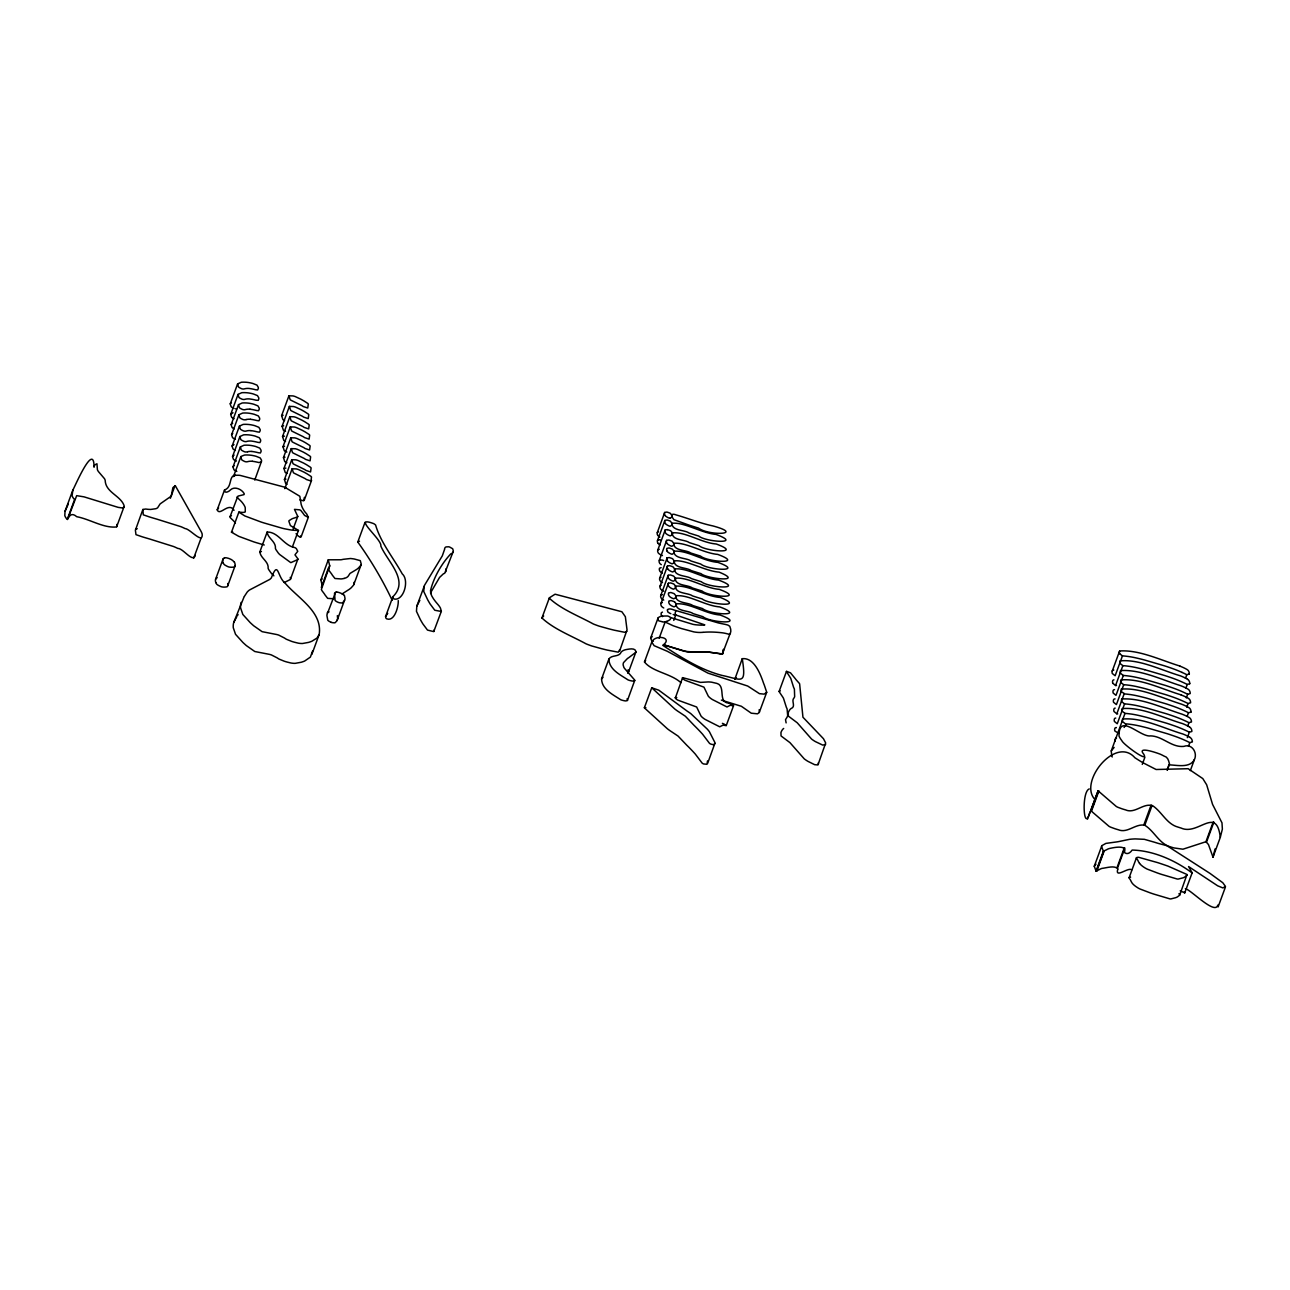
<?xml version="1.0" encoding="UTF-8"?>
<svg xmlns="http://www.w3.org/2000/svg" width="1290" height="1290" viewBox="0 0 1290 1290"><rect width="100%" height="100%" fill="white"/><g stroke="black" fill="none" stroke-linecap="round" stroke-linejoin="round"><path stroke-width="1.5" d="M682.458 677.734L682.62 678.234A7.482 2.773 20.2 0 0 683.313 679.04L684.281 679.798A3.112 1.145 20.2 0 0 685.248 680.33L703.953 687.151L708.274 696.116A13.626 5.047 20.2 0 0 710.177 697.971L710.709 698.39A15.19 5.612 20.2 0 0 712.386 699.535L727.012 706.968L730.188 705.324L733.559 705.694L731.285 704.179A9.788 3.612 20.2 0 0 728.576 703.115C718.466 702.163 724.851 688.86 718.885 684.345A6.273 2.322 20.2 0 0 716.74 683.378L711.629 682.184A19.302 7.127 20.2 0 0 709.339 681.975L708.662 681.942A11.271 4.16 20.2 0 0 707.097 682.007L700.486 682.394L682.604 677.637L675.315 698.084A7.482 2.773 20.2 0 0 676.008 698.874L676.976 699.631A3.112 1.145 20.2 0 0 677.943 700.18L696.648 707.001L700.97 715.95A13.626 5.047 20.2 0 0 702.873 717.821L703.421 718.24A15.19 5.612 20.2 0 0 705.082 719.385L719.723 726.802L723.045 725.141L726.189 725.593L723.98 724.013A9.788 3.612 20.2 0 0 722.384 723.351M292.475 546.766L298.458 530.4L290.395 525.562L288.863 521.273A36.249 13.4 20.2 0 1 289.057 520.628L292.282 518.677A110.263 40.764 20.2 0 1 295.039 517.806L297.281 516.984A7.385 2.725 20.2 0 0 297.764 516.403L294.475 509.373L299.683 509.84A3.015 1.113 20.2 0 1 300.812 510.453L303.166 513.42A31.25 11.562 20.2 0 0 304.65 515.452L308.229 517.322L306.891 514.259A53.551 19.802 20.2 0 0 305.875 513.001L305.004 511.985A25.994 9.611 20.2 0 1 304.198 510.904L303.005 508.889A86.478 31.976 20.2 0 1 301.876 506.454L301.457 505.293A54.744 20.237 20.2 0 1 300.909 502.665L299.828 496.279L284.703 487.185L240.392 475.462A7.934 2.935 20.2 0 0 238.569 475.268L236.957 475.252A69.305 25.623 20.2 0 0 234.038 475.381C228.814 477.51 232.039 487.459 224.525 489.974L217.22 509.808C219.735 516.645 228.717 501.504 234.038 510.308M1180.221 890.842L1184.736 892.874L1192.154 872.798L1188.574 866.558L1217.696 885.827L1222.904 887.939L1225.5 886.44L1222.791 882.731L1209.956 873.378L1167.514 846.079A6.789 2.516 20.2 0 0 1164.08 844.918L1158.517 843.467A47.117 17.415 20.2 0 1 1154.711 842.289L1144.391 839.322L1135.297 838.903A74.594 27.574 20.2 0 0 1129.653 839.306L1119.801 841.354A68.822 25.445 20.2 0 1 1115.044 842.144L1105.885 843.402L1101.854 845.66L1094.259 866.283L1096.065 871.056L1099.354 869.573A31.347 11.594 20.2 0 1 1101.902 868.412C1106.61 867.896 1114.737 865.058 1117.93 868.928M619.732 649.725L618.249 652.176L607.139 650.063A201.498 74.498 20.2 0 1 601.511 648.66L591.981 646.032A19.382 7.16 20.2 0 1 590.159 645.403L587.74 644.5A19.463 7.192 20.2 0 1 586.015 643.807C571.341 635.793 553.845 629.149 541.929 617.991L549.395 597.802L555.071 594.206L621.877 611.75L625.36 616.717L627.037 629.891L619.555 651.224M671.961 523.305L670.397 521.16A15.093 5.579 20.2 0 0 667.091 519.999L664.898 520.402L657.545 540.365M672.219 532.915C685.054 531.319 701.631 542.929 716.256 544.009C743.846 554.136 705.872 551.652 699.051 545.686A270.255 99.927 20.2 0 1 689.376 542.639C684.845 539.284 672.654 540.703 672.187 533.318M673.686 543.316L672.138 541.171A15.093 5.579 20.2 0 0 668.817 540.01L666.688 540.284L659.287 560.376A23.365 8.643 20.2 0 0 659.158 562.021L659.69 563.311A5.692 2.096 20.2 0 0 661.318 564.665M673.896 551.282C686.731 549.669 703.308 561.279 717.933 562.375C745.523 572.502 707.565 570.019 700.744 564.036A270.255 99.927 20.2 0 1 691.053 560.989C686.538 557.635 674.347 559.054 673.864 551.685M674.154 560.876L672.606 558.731A15.093 5.579 20.2 0 0 669.284 557.57L667.156 557.844L659.754 577.936A23.365 8.643 20.2 0 0 659.625 579.581L660.158 580.871A5.692 2.096 20.2 0 0 662.48 582.645M674.509 568.971C687.344 567.374 703.921 578.984 718.562 580.081C746.136 590.207 708.178 587.724 701.357 581.742A270.255 99.927 20.2 0 1 691.666 578.694C687.151 575.34 674.96 576.759 674.476 569.39M675.234 578.259C688.054 576.662 704.63 588.272 719.272 589.353C746.862 599.479 708.887 596.996 702.066 591.014A270.255 99.927 20.2 0 1 692.391 587.982C687.86 584.612 675.67 586.031 675.202 578.662M675.428 586.208C688.586 584.709 705.42 596.464 720.417 597.48C746.539 608.106 708.081 604.204 702.276 598.979A270.255 99.927 20.2 0 1 692.585 595.932C688.07 592.578 675.879 593.997 675.396 586.611M675.702 595.819C688.521 594.206 705.098 605.832 719.739 606.913C747.313 617.039 709.355 614.556 702.534 608.574A270.255 99.927 20.2 0 1 692.843 605.542C688.328 602.172 676.137 603.591 675.67 596.222M676.057 603.913C688.892 602.317 705.453 613.911 720.094 615.007C747.684 625.134 709.71 622.651 702.889 616.668A270.255 99.927 20.2 0 1 693.198 613.637C688.683 610.267 676.492 611.702 676.024 604.317M671.929 523.724C672.396 531.093 684.587 529.674 689.118 533.028A270.255 99.927 20.2 0 0 698.793 536.076C705.614 542.058 743.588 544.541 715.998 534.415C701.76 533.189 683.894 521.886 672.203 523.288A43.344 16.028 20.2 0 1 671.977 525.191L669.978 526.288A5.595 2.064 20.2 0 1 665.35 523.482M673.654 543.735C674.138 551.104 686.328 549.685 690.843 553.039A270.255 99.927 20.2 0 0 700.534 556.087C707.355 562.069 745.314 564.552 717.74 554.41C703.437 553.184 685.828 541.961 673.944 543.3A43.344 16.028 20.2 0 1 673.702 545.202L671.719 546.299A5.595 2.064 20.2 0 1 667.075 543.493M674.122 561.279C674.606 568.664 686.796 567.245 691.311 570.599A270.255 99.927 20.2 0 0 701.002 573.647C706.791 578.888 745.249 582.79 719.143 572.147C704.453 570.97 686.683 559.634 674.396 560.86A43.344 16.028 20.2 0 1 674.17 562.763L672.171 563.859A5.595 2.064 20.2 0 1 667.543 561.053M289.379 406.398L290.637 410.301A3.386 1.258 20.2 0 0 291.572 410.93L302.473 416.283A42.731 15.803 20.2 0 1 303.666 417.122L308.229 418.605L308.762 414.671A5.466 2.016 20.2 0 0 308.229 414.009L304.101 411.349A44.021 16.27 20.2 0 1 301.425 409.849L295.587 407.124A15.528 5.74 20.2 0 0 293.523 406.527L289.379 406.398L282.091 426.248L283.349 430.151A3.386 1.258 20.2 0 0 284.284 430.779L285.509 431.36M289.831 416.686L291.089 420.588A3.386 1.258 20.2 0 0 292.024 421.201L302.94 426.555A42.731 15.803 20.2 0 1 304.118 427.409L308.681 428.877L309.213 424.942A5.466 2.016 20.2 0 0 308.681 424.281L304.553 421.62A44.021 16.27 20.2 0 1 301.876 420.121L296.039 417.396A15.528 5.74 20.2 0 0 293.975 416.799L289.831 416.686L282.542 436.52L283.8 440.422A3.386 1.258 20.2 0 0 284.735 441.051L285.525 441.438M288.912 395.804L290.169 399.707A3.386 1.258 20.2 0 0 291.121 400.319L302.021 405.673A42.731 15.803 20.2 0 1 303.198 406.527L307.762 408.011L308.294 404.06A5.466 2.016 20.2 0 0 307.762 403.399L303.634 400.739A44.021 16.27 20.2 0 1 300.957 399.239L295.12 396.514A15.528 5.74 20.2 0 0 293.056 395.917L288.912 395.804L281.623 415.638L282.881 419.54A3.386 1.258 20.2 0 0 283.816 420.169L284.606 420.556M292.12 468.786L293.394 472.688A3.386 1.258 20.2 0 0 294.33 473.301L305.23 478.654A42.731 15.803 20.2 0 1 306.407 479.509L310.971 480.993L311.503 477.042A5.466 2.016 20.2 0 0 310.987 476.381L306.843 473.72A44.021 16.27 20.2 0 1 304.166 472.221L298.329 469.496A15.528 5.74 20.2 0 0 296.281 468.899L292.12 468.786L284.832 488.636M235.167 565.536L227.492 586.45A5.692 2.112 20.2 0 1 226.524 586.902L225.831 586.998A17.302 6.402 20.2 0 1 223.444 587.095L222.09 586.934A2.886 1.064 20.2 0 1 220.719 586.515L219.09 585.741A21.124 7.804 20.2 0 1 218.542 585.45L218.365 585.354A4.902 1.822 20.2 0 1 216.656 584.128L215.688 582.5M787.642 715.224L787.094 708.968A31.057 11.481 20.2 0 0 786.384 707.388L783.53 698.438A23.913 8.837 20.2 0 0 782.788 697.132L779.079 691.569L786.513 671.284L790.528 672.864L795.221 678.572A41.07 15.19 20.2 0 0 796.575 680.282L799.349 683.394A6.24 2.306 20.2 0 1 799.639 683.958L802.944 717.224L823.488 738.735L825.681 742.976L817.941 764.954L814.667 764.68L808.008 761.39A23.478 8.675 20.2 0 1 804.283 758.891L789.932 742.621L781.047 735.945L780.95 732.575A88.623 32.766 20.2 0 1 781.643 730.962L782.272 729.93A43.683 16.157 20.2 0 1 783.675 728.447M1101.547 846.433L1103.369 851.207L1106.659 849.723A31.347 11.594 20.2 0 1 1109.207 848.562C1114.931 847.24 1127.46 844.853 1124.332 852.464C1127.412 855.012 1130.282 852.771 1132.152 850.062C1153.744 850.562 1175.561 860.624 1192.137 872.943M1189.332 673.993L1186.8 674.702A30.573 11.304 20.2 0 0 1182.059 672.429M1189.767 683.748L1187.235 684.458A30.573 11.304 20.2 0 0 1182.495 682.184L1180.834 681.426A47.585 17.592 20.2 0 0 1171.643 677.847L1170.788 677.556A128.032 47.343 20.2 0 0 1164.822 675.557L1144.73 669.687M1190.993 712.193L1188.477 712.741A30.573 11.304 20.2 0 0 1183.736 710.468L1182.075 709.71A47.585 17.592 20.2 0 0 1172.884 706.13L1172.03 705.84A128.032 47.343 20.2 0 0 1166.079 703.84L1145.971 697.971A134.515 49.746 20.2 0 0 1140.957 696.713L1138.441 696.116A46.069 17.028 20.2 0 0 1130.234 694.552L1128.637 694.359A35.394 13.077 20.2 0 0 1125.009 693.972L1121.252 691.65M312.583 650.999L310.39 657.094L304.65 661.044A82.173 30.38 20.2 0 1 301.215 662.254L295.297 663.334A15.448 5.708 20.2 0 1 293.378 663.302L292.749 663.237A11.965 4.418 20.2 0 1 290.782 662.963L286.864 661.996A31.395 11.61 20.2 0 1 284.252 661.206L279.043 659.077A12.465 4.612 20.2 0 1 277.221 657.9L271.368 654.917A26.026 9.627 20.2 0 0 269.465 654.369L254.791 651.514L246.374 645.613A151.865 56.147 20.2 0 1 242.859 642.42L235.538 634.309L233.297 627.795A94.122 34.798 20.2 0 1 233.264 625.134L233.345 624.328A78.126 28.88 20.2 0 1 233.829 622.248L244.02 596.996M734.752 679.427L742.266 658.674C754.037 657.416 760.245 673.574 763.535 683.136A75.949 28.09 20.2 0 0 764.26 684.942L766.712 692.295L759.213 712.612L757.472 713.822L751.264 713.193L741.363 706.275L721.368 700.131M267.159 532.044C267.804 538.462 276.125 541.51 275.431 548.476A20.592 7.611 20.2 0 0 275.979 549.685L278.043 552.684A32.863 12.142 20.2 0 0 279.624 554.474L290.798 562.65L297.538 559.699A10.965 4.047 20.2 0 0 297.909 558.86L295.62 555.716A5.031 1.854 20.2 0 1 294.991 554.764L297.748 551.33L296.361 548.621A5.821 2.145 20.2 0 0 295.007 547.637C283.623 545.735 278.608 531.851 267.159 532.044L259.854 551.878C260.516 558.296 268.82 561.344 268.143 568.326A20.592 7.611 20.2 0 0 268.675 569.535L270.739 572.534A32.863 12.142 20.2 0 0 272.319 574.324L273.883 575.84M759.407 712.144L759.165 709.726M333.755 598.786L327.66 598.35L324.967 594.867A20.576 7.611 20.2 0 0 324.145 593.577L322 590.723A23.026 8.514 20.2 0 1 321.387 589.401L329.708 565.746L328.273 559.796L340.85 559.779A27.316 10.094 20.2 0 0 343.14 559.328L350.525 558.505A44.956 16.625 20.2 0 1 354.218 558.989L360.297 560.634L361.264 564.262A31.879 11.787 20.2 0 1 360.829 565.31L358.523 567.923A147.592 54.567 20.2 0 1 356.588 569.471L349.993 573.437L348.316 576.033A26.042 9.627 20.2 0 1 344.172 578.42M1215.067 848.933L1213.003 857.189L1208.456 844.531L1205.94 841.725L1182.93 849.207L1173.9 847.917A61.146 22.607 20.2 0 1 1170.562 846.901C1159.21 843.854 1154.373 831.131 1144.778 825.261C1135.619 823.246 1127.492 833.743 1118.204 829.712A34.653 12.819 20.2 0 1 1114.995 828.744L1110.658 827.164A6.353 2.354 20.2 0 1 1108.948 826.277L1090.808 810.668L1098.112 790.818L1116.237 806.427A6.353 2.354 20.2 0 0 1117.962 807.33L1122.3 808.911A34.653 12.819 20.2 0 0 1125.493 809.862C1135.071 814.248 1143.762 802.154 1153.034 805.96C1161.951 812.12 1166.902 824.1 1177.867 827.051A61.146 22.607 20.2 0 0 1181.188 828.083C1198.2 835.839 1216.389 805.379 1220.308 837.339L1213.003 857.189M786.416 671.477L790.093 677.282A23.913 8.837 20.2 0 1 790.835 678.588L793.673 687.538A31.057 11.481 20.2 0 1 794.398 689.134L794.656 696.665A35.991 13.303 20.2 0 1 793.995 697.971C790.818 700.97 796.398 706.581 790.98 708.597A43.683 16.157 20.2 0 0 789.577 710.081L788.948 711.129A88.623 32.766 20.2 0 0 788.255 712.725L788.351 716.095L797.22 722.771L811.571 739.057A23.478 8.675 20.2 0 0 815.296 741.557L822.746 745.104L825.632 744.475M1130.62 877.184A7.934 2.935 20.2 0 0 1130.024 877.232L1129.379 877.426A2.757 1.016 20.2 0 0 1129.137 878.006L1129.75 878.942A20.317 7.514 20.2 0 1 1130.556 880.167L1131.007 881.151A52.326 19.35 20.2 0 0 1131.346 881.812L1132.249 883.263A17.334 6.402 20.2 0 0 1137.651 887.697L1137.974 887.923A10.852 4.015 20.2 0 0 1140.021 889.004L1150.438 892.954A175.811 65 20.2 0 0 1154.066 894.163L1169.804 898.84A4.773 1.774 20.2 0 0 1170.885 898.92L1175.642 897.695A75.239 27.816 20.2 0 0 1177.302 896.985L1179.673 895.195L1179.012 893.583M1179.753 894.986L1186.994 874.491L1167.982 866.122A227.943 84.285 20.2 0 0 1157.711 862.639L1138.764 857.334A5.563 2.048 20.2 0 0 1137.925 857.334A7.934 2.935 20.2 0 0 1137.329 857.399L1136.683 857.576A2.757 1.016 20.2 0 0 1136.442 858.173L1137.054 859.092A20.317 7.514 20.2 0 1 1137.861 860.333L1138.312 861.317A52.326 19.35 20.2 0 0 1138.635 861.978L1139.554 863.413M601.575 678.927C601.801 689.408 612.96 694.584 620.587 699.664A5.547 2.048 20.2 0 0 622.151 700.244L624.021 700.696A8.691 3.209 20.2 0 0 625.924 700.938L627.456 700.454L634.809 680.185L624.65 668.526A15.803 5.853 20.2 0 1 623.844 667.317L623.151 664.995A31.879 11.787 20.2 0 1 623.586 662.56L627.472 658.481A44.731 16.544 20.2 0 1 628.553 657.819L635.744 652.353A16.044 5.934 20.2 0 0 635.97 651.773C635.389 647.322 628.52 649.193 625.505 649.709A31.105 11.497 20.2 0 0 621.232 652.031C619.168 657.432 611.508 654.546 608.88 659.093L601.575 678.927L603.043 677.234M608.88 659.093C609.106 669.575 620.264 674.751 627.891 679.814A5.547 2.048 20.2 0 0 629.439 680.394L631.326 680.862A8.691 3.209 20.2 0 0 633.229 681.088L634.761 680.604M549.234 598.141C561.15 609.299 578.63 615.943 593.319 623.973A19.463 7.192 20.2 0 0 595.029 624.65L597.463 625.553A19.382 7.16 20.2 0 0 599.286 626.182L608.816 628.827A201.498 74.498 20.2 0 0 614.443 630.23L624.747 632.31L626.859 631.39M742.266 658.674C746.539 686.103 741.669 679.427 722.013 675.412C700.47 669.816 681.088 657.416 662.721 645.306C673.864 637.453 655.159 633.954 651.773 642.114L644.468 661.963C652.401 671.961 670.865 673.412 680.959 682.716M651.773 642.114L654.127 645.677L667.301 651.289L708 673.154L747.7 686.038L759.423 693.649L764.148 694.133L766.712 692.295M818.328 764.325L818.376 762.825M290.282 426.893L291.54 430.796A3.386 1.258 20.2 0 0 292.475 431.424L303.376 436.762A42.731 15.803 20.2 0 1 304.569 437.616L309.132 439.1L309.664 435.149A5.466 2.016 20.2 0 0 309.132 434.488L305.004 431.828A44.021 16.27 20.2 0 1 302.311 430.328L296.49 427.619A15.528 5.74 20.2 0 0 294.426 427.006L290.282 426.893L282.978 446.743L284.252 450.629A3.386 1.258 20.2 0 0 285.187 451.258L286.864 452.032M290.766 437.778L292.024 441.664A3.386 1.258 20.2 0 0 292.959 442.293L303.86 447.646A42.731 15.803 20.2 0 1 305.037 448.501L309.6 449.968L310.148 446.034A5.466 2.016 20.2 0 0 309.616 445.373L305.472 442.712A44.021 16.27 20.2 0 1 302.795 441.212L296.958 438.487A15.528 5.74 20.2 0 0 294.91 437.891L290.766 437.778L283.461 457.611L284.719 461.514A3.386 1.258 20.2 0 0 285.654 462.143L286.88 462.723M291.25 448.646L292.507 452.548A3.386 1.258 20.2 0 0 293.443 453.177L304.343 458.514A42.731 15.803 20.2 0 1 305.52 459.369L310.084 460.853L310.616 456.902A5.466 2.016 20.2 0 0 310.1 456.241L305.956 453.58A44.021 16.27 20.2 0 1 303.279 452.081L297.442 449.355A15.528 5.74 20.2 0 0 295.394 448.759L291.25 448.646L283.945 468.496L285.203 472.382A3.386 1.258 20.2 0 0 286.138 473.011L286.928 473.398M291.733 459.724L292.991 463.626A3.386 1.258 20.2 0 0 293.927 464.239L304.827 469.592A42.731 15.803 20.2 0 1 306.004 470.447L310.567 471.93L311.116 467.98A5.466 2.016 20.2 0 0 310.584 467.319L306.44 464.658A44.021 16.27 20.2 0 1 303.763 463.158L297.925 460.433A15.528 5.74 20.2 0 0 295.878 459.837L291.733 459.724L284.429 479.558L285.687 483.46A3.386 1.258 20.2 0 0 286.622 484.089L287.009 484.282M1089.857 812.184C1083.664 834.63 1081.165 791.576 1089.276 788.932M627.456 700.454L627.101 698.761M707.646 763.357L715.063 742.846L709.403 731.72A71.724 26.526 20.2 0 0 707.355 729.189L690.843 713.66A41.844 15.48 20.2 0 0 687.28 711.209L658.803 690.198L651.74 687.78L644.339 707.823L667.414 728.785A34.33 12.69 20.2 0 0 669.107 730.059A40.925 15.125 20.2 0 0 670.091 730.753A34.862 12.884 20.2 0 0 672.058 732.059L678.056 736.074L686.764 745.201A197.951 73.191 20.2 0 1 689.312 747.716A241.424 89.268 20.2 0 1 695.294 754.069L702.212 763.196A4.322 1.596 20.2 0 0 703.598 763.954L707.001 764.293L707.5 760.923M392.87 596.738L393.257 598.334A3.435 1.274 20.2 0 0 394.079 599.012C403.738 601.188 409.623 580.226 402.27 573.905C393.289 557.683 380.566 542.3 375.6 525.014A10.868 4.015 20.2 0 0 373.761 523.659C350.977 515.097 382.437 539.526 380.824 546.041C387.564 561.795 409.607 580.468 392.87 596.738L385.565 616.588L385.952 618.168A3.435 1.274 20.2 0 0 386.774 618.861C394.643 621.828 398.658 606.284 398.255 600.559M224.525 489.974C224.089 494.07 229.104 491.635 230.491 489.861C234.635 485.895 241.939 489.362 244.181 493.651A12.271 4.547 20.2 0 1 244.052 494.618L239.44 495.747A9.062 3.354 20.2 0 0 237.779 496.328L230.039 516.79A5.112 1.887 20.2 0 0 230.297 517.677L232.103 519.467A32.637 12.062 20.2 0 1 235.441 523.014M254.775 480.057L261.531 461.24A29.444 10.884 20.2 0 0 261.451 460.062L260.209 457.95L256.178 456.338A13.384 4.95 20.2 0 0 254.291 455.838L252.308 455.435A19.205 7.095 20.2 0 0 249.035 455.048L247.212 454.967A27.364 10.11 20.2 0 0 244.455 455.064L240.891 456.515L233.49 476.574L235.328 475.188M328.273 559.796L320.855 580.049L322.307 585.854M365.07 522.224L357.781 542.058C370.52 559.683 382.598 580 392.176 600.269M787.529 715.918L787.351 716.498A35.991 13.303 20.2 0 1 786.69 717.804L785.513 719.643L786.126 722.9M1185.349 888.697C1190.638 889.487 1215.164 915.432 1217.808 905.096M329.708 565.746L328.692 569.551A23.026 8.514 20.2 0 0 329.305 570.889L331.433 573.728A20.576 7.611 20.2 0 1 332.256 575.034L334.965 578.5L341.044 578.936A33.669 12.448 20.2 0 0 343.43 578.597L344.172 578.42M67.532 519.515L76.674 495.65L84.06 496.86L118.132 507.357L122.615 507.986L123.888 507.115A25.413 9.401 20.2 0 0 124.195 505.97C121.018 495.699 105.538 492.522 105.183 480.38A23.72 8.772 20.2 0 0 104.474 478.671L98.604 471.785A19.044 7.047 20.2 0 1 97.395 469.705L96.96 463.755L94.847 464.868A47.472 17.544 20.2 0 0 94.364 465.867L94.251 466.206A44.505 16.447 20.2 0 0 94.041 467.174C94.089 441.503 75.207 485.878 72.82 490.152L65.016 511.356L64.806 515.597A33.621 12.432 20.2 0 0 65.79 517.645C68.66 522.514 68.709 509.776 76.755 516.71C89.881 519.128 103.7 528.384 116.584 526.949A25.413 9.401 20.2 0 0 116.89 525.82L116.761 524.433M299.893 499.923L303.666 500.826L304.408 497.343M237.344 496.956L237.392 496.795A5.112 1.887 20.2 0 0 237.602 497.827L239.408 499.617A32.637 12.062 20.2 0 1 242.746 503.181L243.068 503.632A46.359 17.141 20.2 0 1 244.245 505.422L244.842 506.583A24.413 9.03 20.2 0 1 245.245 507.841L245.277 511.759A4.515 1.677 20.2 0 1 244.842 512.13L243.584 512.388A8.853 3.273 20.2 0 1 241.649 512.356L238.876 512.114L231.49 532.222L238.698 536.317L253.614 541.816A48.633 17.979 20.2 0 0 256.549 542.735L264.24 544.993M445.792 571.744L445.872 571.502A34.459 12.739 20.2 0 0 446.018 570.712L445.727 569.067M311.89 654.32L319.178 634.487C322.774 611.654 297.651 598.109 284.864 582.838C277.237 576.759 278.398 559.586 271.351 577.888A62.63 23.155 20.2 0 1 269.642 579.468L249.454 590.014A77.593 28.686 20.2 0 0 247.196 592.078L244.342 596.448M1189.445 726.947L1189.606 727.06A4.725 1.742 20.2 0 1 1190.831 728.14L1191.186 728.657A23.365 8.643 20.2 0 1 1191.815 731.495L1189.332 732.22A30.573 11.304 20.2 0 0 1184.591 729.947L1182.93 729.189A47.585 17.592 20.2 0 0 1173.739 725.609L1172.884 725.319A128.032 47.343 20.2 0 0 1166.934 723.319L1146.826 717.45A134.515 49.746 20.2 0 0 1141.811 716.192L1139.296 715.595A46.069 17.028 20.2 0 0 1131.088 714.031L1129.492 713.838A35.394 13.077 20.2 0 0 1125.864 713.451L1124.977 713.418L1111.254 750.941L1111.738 755.94A50.649 18.721 20.2 0 0 1112.238 756.988M142.884 509.469L143.287 514.823L149.672 517.016A210.528 77.852 20.2 0 0 156.816 519.128L180.987 526.707A24.381 9.014 20.2 0 1 185.083 528.577C189.936 528.674 203.207 545.073 202.175 533.996A155.348 57.437 20.2 0 0 201.353 531.915L175.343 485.75L172.908 487.62L171.215 496.15L160.605 503.568A12.916 4.773 20.2 0 0 159.815 504.374L157.622 507.809A25.945 9.594 20.2 0 1 155.816 508.712L150.753 509.437A22.768 8.417 20.2 0 1 148.044 509.308A19.753 7.305 20.2 0 1 145.738 509.018L142.884 509.469L135.386 530.255L135.982 534.657L142.368 536.85A210.528 77.852 20.2 0 0 149.511 538.962L173.682 546.557A24.381 9.014 20.2 0 1 177.778 548.411C183.261 548.25 192.855 563.279 195.306 555.393M237.586 383.936L238.473 386.919A6.402 2.37 20.2 0 0 239.553 387.709L241.343 388.613A2.548 0.935 20.2 0 0 242.633 388.967L242.778 388.983A3.66 1.355 20.2 0 0 243.858 388.983L244.842 388.758A14.126 5.225 20.2 0 1 249.083 388.451L250.357 388.645A18.979 7.014 20.2 0 1 252.614 389.048A25.429 9.401 20.2 0 1 255.614 389.741L257.613 389.983L258.339 388.435A29.444 10.884 20.2 0 0 258.242 387.258L257 385.13L252.969 383.517A13.384 4.95 20.2 0 0 251.082 383.033L249.099 382.63A19.205 7.095 20.2 0 0 245.842 382.227L244.004 382.163A27.364 10.11 20.2 0 0 241.262 382.259L237.586 383.936L230.217 403.996L231.168 406.769A6.402 2.37 20.2 0 0 232.248 407.559L234.038 408.462M238.053 394.401L238.924 397.385A6.402 2.37 20.2 0 0 240.021 398.191L241.811 399.094A2.548 0.935 20.2 0 0 243.1 399.432L243.246 399.449A3.66 1.355 20.2 0 0 244.31 399.465L245.31 399.223A14.126 5.225 20.2 0 1 249.534 398.916L250.824 399.126A18.979 7.014 20.2 0 1 253.082 399.513A25.429 9.401 20.2 0 1 256.081 400.222L258.226 400.351L258.79 398.916A29.444 10.884 20.2 0 0 258.709 397.723L257.468 395.611L253.437 393.998A13.384 4.95 20.2 0 0 251.534 393.498L249.567 393.111A19.205 7.095 20.2 0 0 246.293 392.708L244.471 392.628A27.364 10.11 20.2 0 0 241.714 392.724L238.053 394.401L230.668 414.477L231.619 417.234A6.402 2.37 20.2 0 0 232.716 418.025L234.038 418.75M250.034 409.236L251.276 409.398A18.979 7.014 20.2 0 1 253.533 409.785A25.429 9.401 20.2 0 1 256.533 410.494L258.532 410.72L259.242 409.188A29.444 10.884 20.2 0 0 259.161 407.995L257.919 405.882L253.888 404.27A13.384 4.95 20.2 0 0 251.985 403.77L250.018 403.383A19.205 7.095 20.2 0 0 246.745 402.98L244.923 402.899A27.364 10.11 20.2 0 0 242.165 402.996L238.505 404.673L231.12 424.749L232.071 427.506A6.402 2.37 20.2 0 0 233.167 428.296L234.248 428.893M238.505 404.673L239.376 407.656A6.402 2.37 20.2 0 0 240.472 408.462L242.262 409.365A2.548 0.935 20.2 0 0 243.552 409.704L243.842 409.736A3.66 1.355 20.2 0 0 244.761 409.736L245.761 409.494A14.126 5.225 20.2 0 1 249.986 409.188M250.486 419.315L251.727 419.46A18.979 7.014 20.2 0 1 253.969 419.863A25.429 9.401 20.2 0 1 256.968 420.556L258.967 420.798L259.693 419.25A29.444 10.884 20.2 0 0 259.596 418.057L258.355 415.944L254.34 414.332A13.384 4.95 20.2 0 0 252.437 413.848L250.453 413.445A19.205 7.095 20.2 0 0 247.196 413.042L245.358 412.977A27.364 10.11 20.2 0 0 242.617 413.074L238.94 414.751L231.571 434.811L232.522 437.568A6.402 2.37 20.2 0 0 233.603 438.374L235.393 439.277M238.94 414.751L239.827 417.734A6.402 2.37 20.2 0 0 240.908 418.524L242.697 419.427A2.548 0.935 20.2 0 0 244.004 419.766L244.278 419.798A3.66 1.355 20.2 0 0 245.213 419.798L246.197 419.556M250.986 430.666L252.227 430.812A18.979 7.014 20.2 0 1 254.469 431.215A25.429 9.401 20.2 0 1 257.468 431.908L259.467 432.15L260.193 430.618A29.444 10.884 20.2 0 0 260.096 429.425L258.855 427.312L254.839 425.7A13.384 4.95 20.2 0 0 252.937 425.2L250.953 424.797A19.205 7.095 20.2 0 0 247.696 424.41L245.858 424.329A27.364 10.11 20.2 0 0 243.117 424.426L239.44 426.103L232.071 446.163L233.022 448.936A6.402 2.37 20.2 0 0 234.103 449.726L235.425 450.436M239.44 426.103L240.327 429.086A6.402 2.37 20.2 0 0 241.407 429.893L243.197 430.796A2.548 0.935 20.2 0 0 244.503 431.134L244.778 431.166A3.66 1.355 20.2 0 0 245.713 431.15L246.696 430.925A14.126 5.225 20.2 0 1 250.937 430.618M239.908 436.536L240.779 439.519A6.402 2.37 20.2 0 0 241.875 440.325L243.649 441.228A2.548 0.935 20.2 0 0 244.955 441.567L245.245 441.599A3.66 1.355 20.2 0 0 246.164 441.599L247.019 441.39A14.126 5.225 20.2 0 1 251.389 441.051L252.679 441.261A18.979 7.014 20.2 0 1 254.936 441.648A25.429 9.401 20.2 0 1 257.919 442.357L259.935 442.583L260.644 441.051A29.444 10.884 20.2 0 0 260.564 439.858L259.322 437.745L255.291 436.133A13.384 4.95 20.2 0 0 253.388 435.633L251.421 435.246A19.205 7.095 20.2 0 0 248.148 434.843L246.326 434.762A27.364 10.11 20.2 0 0 243.568 434.859L239.908 436.536L232.522 456.612L233.474 459.369A6.402 2.37 20.2 0 0 234.57 460.159L236.36 461.062M251.905 451.484L253.13 451.629A18.979 7.014 20.2 0 1 255.388 452.032A25.429 9.401 20.2 0 1 258.387 452.726L260.387 452.967L261.096 451.419A29.444 10.884 20.2 0 0 261.015 450.242L259.774 448.114L255.743 446.501A13.384 4.95 20.2 0 0 253.856 446.018L251.873 445.614A19.205 7.095 20.2 0 0 248.615 445.211L246.777 445.147A27.364 10.11 20.2 0 0 244.02 445.244L240.359 446.921L232.99 466.98L233.942 469.753A6.402 2.37 20.2 0 0 235.022 470.544L236.812 471.447M240.359 446.921L241.23 449.904A6.402 2.37 20.2 0 0 242.327 450.694L244.116 451.597A2.548 0.935 20.2 0 0 245.406 451.951L245.697 451.984A3.66 1.355 20.2 0 0 246.632 451.968L247.615 451.742M240.795 456.741L241.665 459.724A6.402 2.37 20.2 0 0 242.762 460.514L244.552 461.433A2.548 0.935 20.2 0 0 245.842 461.772L246.132 461.804A3.66 1.355 20.2 0 0 247.051 461.788L248.051 461.562A14.126 5.225 20.2 0 1 252.276 461.256M430.489 592.932L439.551 577.452L443.534 573.679A9.304 3.435 20.2 0 0 444.711 573.244L453.177 551.652A34.459 12.739 20.2 0 0 453.306 550.862L452.677 548.734L449.646 547.041A2.725 1.016 20.2 0 0 448.662 546.783L446.211 546.912A8.982 3.322 20.2 0 0 445.163 547.492L444.679 548.427A17.56 6.498 20.2 0 0 444.631 549.218L442.309 555.845L424.652 585.063L416.815 606.155L416.46 611.331L420.298 619.49A363.522 134.418 20.2 0 0 422.83 623.844L427.49 630.084L433.746 631.616L441.357 611.266L440.422 608.042A48.665 17.995 20.2 0 0 437.874 604.365L436.165 602.349A72.627 26.864 20.2 0 1 435.004 600.882A94.025 34.765 20.2 0 1 433.392 598.657L431.908 596.19A33.395 12.352 20.2 0 1 431.392 594.98L431.037 593.722M424.12 586.305L423.765 591.497L427.603 599.64A363.522 134.418 20.2 0 0 430.134 604.01L434.794 610.235L441.293 611.476M719.933 653.643L722.948 653.675L723.448 649.692M336.561 592.046A3.451 1.274 20.2 0 0 335.658 592.078L326.934 614.782A104.458 38.619 20.2 0 0 326.95 615.765L327.773 620.232A4.563 1.693 20.2 0 0 330.885 622.151L331.079 622.248M334.513 593.061L335.061 600.382A3.58 1.322 20.2 0 0 335.561 600.882A4.805 1.774 20.2 0 0 338.383 602.414A3.37 1.242 20.2 0 0 340.06 602.833L341.769 602.962A3.257 1.209 20.2 0 0 342.366 602.914L344.236 600.995A74.32 27.477 20.2 0 0 345.027 598.479L344.414 595.432A4.209 1.564 20.2 0 0 343.64 594.738L343.463 594.625M1194.314 759.794C1197.878 752.989 1191.992 743.266 1183.865 746.394C1171.497 747.7 1162.758 736.203 1150.68 735.881C1140.279 737.654 1118.688 711.935 1119.027 736.106A50.649 18.721 20.2 0 0 1121.865 740.686C1122.961 744.153 1149.583 763.777 1143.666 754.069C1136.603 745.91 1156.533 752.699 1160.403 754.263A16.141 5.966 20.2 0 1 1163.822 755.972C1168.595 757.069 1168.756 761.938 1169.756 764.889C1177.673 765.228 1189.67 768.114 1194.314 759.794L1190.331 770.614M433.988 631.31L434.037 630.101M296.087 533.609A31.25 11.562 20.2 0 0 297.345 535.302L300.022 537.221L300.812 535.914M67.273 519.418L74.562 499.585L73.095 497.795A33.621 12.432 20.2 0 1 72.095 495.763L72.82 490.152M116.729 526.61L124.017 506.76M170.361 498.262L175.005 485.637M193.629 558.328L200.934 538.478M215.575 579.339L222.944 559.344M293.104 529.029L297.764 516.403M304.295 500.117L311.6 480.267M301.054 537.043L308.423 517.016M290.54 579L297.845 559.15M321.307 587.45L328.595 567.616M337.174 620.248L344.591 600.092M353.847 584.451L361.152 564.601M669.768 518.338L671.768 517.242A43.344 16.028 20.2 0 0 671.993 515.339L670.187 513.21A15.093 5.579 20.2 0 0 666.882 512.049L664.689 512.436L657.352 532.415L658.513 531.657M657.803 549.975L665.205 529.884L667.349 529.61M628.617 671.816L635.906 651.982M663.737 591.191A5.692 2.096 20.2 0 1 660.561 588.982L659.98 587.676A23.365 8.643 20.2 0 1 660.158 585.902L667.51 565.939L669.639 565.665A15.093 5.579 20.2 0 1 672.961 566.826L674.751 568.954A43.344 16.028 20.2 0 1 674.525 570.857L672.687 572.002A5.595 2.064 20.2 0 1 667.898 569.148M663.737 600.108A5.692 2.096 20.2 0 1 661.286 598.254L660.69 596.947A23.365 8.643 20.2 0 1 660.883 595.19L668.22 575.227L670.365 574.953A15.093 5.579 20.2 0 1 673.67 576.114L675.476 578.243A43.344 16.028 20.2 0 1 675.25 580.145L673.251 581.226A5.595 2.064 20.2 0 1 668.623 578.42L667.994 577.114A23.365 8.643 20.2 0 1 668.172 575.34M661.028 603.269L668.43 583.177L670.558 582.903A15.093 5.579 20.2 0 1 673.88 584.064L675.686 586.192A43.344 16.028 20.2 0 1 675.444 588.095L673.461 589.191A5.595 2.064 20.2 0 1 668.833 586.37L668.22 585.241A23.365 8.643 20.2 0 1 668.381 583.29M650.724 637.905L658.029 618.055M659.158 638.228L665.14 622.006L673.122 625.731A104.361 38.587 20.2 0 0 681.507 628.569L693.907 631.907A21.704 8.03 20.2 0 0 700.583 632.455L702.905 632.342M673.783 620.393L675.783 614.991L704.808 624.876L702.228 625.15A49.971 18.479 20.2 0 1 697.342 624.941L695.423 624.747A15.512 5.74 20.2 0 1 692.875 624.312L670.671 617.571A2.822 1.048 20.2 0 0 670.074 617.152A3.467 1.274 20.2 0 0 667.575 615.991L661.722 616.056A36.959 13.658 20.2 0 0 659.271 617.007L658.351 617.604A7.208 2.661 20.2 0 0 657.997 618.184L657.932 620.377L659.367 621.006A23.172 8.562 20.2 0 0 660.706 621.345L661.851 621.635M663.721 644.807L687.264 651.853L708.339 652.063L722.336 654.062L730.769 631.81A87.639 32.411 20.2 0 0 730.656 629.052L729.785 626.295L727.963 625.102A16.319 6.031 20.2 0 0 724.238 624.183L720.933 623.505A34.233 12.658 20.2 0 1 717.853 622.796L673.735 609.912A6.756 2.499 20.2 0 0 671.735 609.235L671.203 609.106A4.596 1.693 20.2 0 0 668.655 609.09A7.272 2.693 20.2 0 0 667.381 609.96M726.27 725.528L733.559 705.694M1112.254 671.058L1119.543 651.208M1182.075 672.413L1180.398 671.671A47.585 17.592 20.2 0 0 1171.207 668.091L1170.352 667.785A128.032 47.343 20.2 0 0 1164.402 665.801L1144.294 659.932A134.515 49.746 20.2 0 0 1139.28 658.658L1136.764 658.077A46.069 17.028 20.2 0 0 1128.556 656.513L1126.96 656.32A35.394 13.077 20.2 0 0 1123.332 655.933L1122.445 655.9L1115.14 675.75L1112.27 673.461A23.365 8.643 20.2 0 1 1112.335 670.832L1112.593 670.478A4.725 1.742 20.2 0 1 1113.657 670.058L1113.802 670.058M1112.706 683.216L1115.576 685.506L1122.864 665.672L1123.767 665.704A35.394 13.077 20.2 0 1 1127.396 666.091L1129.008 666.301A46.069 17.028 20.2 0 1 1137.183 667.833L1139.715 668.43A134.515 49.746 20.2 0 1 1144.73 669.687M1114.512 689.65A4.725 1.742 20.2 0 0 1113.447 690.053L1113.206 690.408A23.365 8.643 20.2 0 0 1113.189 693.053L1115.995 695.326L1123.3 675.492L1124.203 675.525A35.394 13.077 20.2 0 1 1127.831 675.912L1129.443 676.121A46.069 17.028 20.2 0 1 1137.619 677.653L1140.134 678.25A134.515 49.746 20.2 0 1 1145.165 679.507L1165.257 685.377A128.032 47.343 20.2 0 1 1171.223 687.376L1172.078 687.667A47.585 17.592 20.2 0 1 1181.285 691.23L1182.93 691.988A30.573 11.304 20.2 0 1 1187.703 694.278M1181.124 694.955A19.495 7.208 20.2 0 1 1188.235 698.245L1188.332 698.358A4.725 1.742 20.2 0 1 1189.573 699.438L1189.912 699.97A23.365 8.643 20.2 0 1 1190.557 702.808L1188.074 703.534A30.573 11.304 20.2 0 0 1183.333 701.26L1181.672 700.502A47.585 17.592 20.2 0 0 1172.481 696.923L1171.626 696.616A128.032 47.343 20.2 0 0 1165.66 694.633L1145.568 688.763A134.515 49.746 20.2 0 0 1140.554 687.506L1138.022 686.909A46.069 17.028 20.2 0 0 1129.83 685.345L1128.234 685.151A35.394 13.077 20.2 0 0 1124.606 684.764L1123.703 684.732L1116.414 704.582L1113.544 702.292A23.365 8.643 20.2 0 1 1113.609 699.664L1113.867 699.309A4.725 1.742 20.2 0 1 1114.915 698.89L1115.076 698.89M1115.189 708.113A4.725 1.742 20.2 0 0 1114.27 708.516L1114.012 708.871A23.365 8.643 20.2 0 0 1113.996 711.516L1116.818 713.789L1124.122 693.939M1115.769 718.062A4.725 1.742 20.2 0 0 1114.705 718.482L1114.447 718.836A23.365 8.643 20.2 0 0 1114.431 721.481L1117.253 723.755L1124.557 703.905L1125.461 703.953A35.394 13.077 20.2 0 1 1129.089 704.324L1130.685 704.534A46.069 17.028 20.2 0 1 1138.877 706.065L1141.392 706.678A134.515 49.746 20.2 0 1 1146.407 707.936L1166.515 713.805A128.032 47.343 20.2 0 1 1172.465 715.789L1173.32 716.095A47.585 17.592 20.2 0 1 1182.527 719.659L1184.188 720.417A30.573 11.304 20.2 0 1 1188.945 722.69M1087.486 819.15L1098.112 790.818M1091.179 810.668L1098.467 790.818M1091.598 810.829L1098.887 790.98M1124.106 727.463L1126.331 723.9A35.394 13.077 20.2 0 1 1129.959 724.287L1131.572 724.496A46.069 17.028 20.2 0 1 1139.747 726.028L1142.263 726.625A134.515 49.746 20.2 0 1 1147.294 727.882L1167.386 733.752A128.032 47.343 20.2 0 1 1173.352 735.751L1174.206 736.042A47.585 17.592 20.2 0 1 1183.398 739.605L1185.058 740.363A30.573 11.304 20.2 0 1 1189.832 742.653M1096.065 871.056L1103.369 851.207M1096.387 871.202L1103.692 851.368M1096.71 871.266L1104.014 851.416M1142.263 764.389L1144.907 757.182M1185.478 678.314L1186.8 674.702M1117.027 867.606L1124.316 847.756M1117.591 867.88L1124.88 848.03M1185.913 688.07L1187.235 684.458M1186.332 697.89L1187.671 694.294L1190.202 693.568A23.365 8.643 20.2 0 0 1189.509 690.731L1189.17 690.198A4.725 1.742 20.2 0 0 1187.945 689.118L1187.768 689.005A19.495 7.208 20.2 0 0 1180.705 685.7C1161.532 679.701 1140.521 669.3 1120.51 670.574A23.978 8.869 20.2 0 0 1120.462 673.203L1123.3 675.492M1186.752 707.146L1188.074 703.534M1143.827 824.923L1151.115 805.089M1144.778 825.261L1152.083 805.428M1167.063 769.904L1169.062 764.502M1167.321 770.114L1169.304 764.712M1187.155 716.353L1188.477 712.741M1129.121 877.716L1136.426 857.866M1187.59 726.318L1188.912 722.706L1191.444 721.997A23.365 8.643 20.2 0 0 1190.767 719.143L1190.412 718.611A4.725 1.742 20.2 0 0 1189.187 717.53L1189.025 717.434A19.495 7.208 20.2 0 0 1181.963 714.128C1162.774 708.113 1141.779 697.729 1121.752 698.987A23.978 8.869 20.2 0 0 1121.719 701.631L1124.557 703.905M1187.348 737.638L1189.332 732.22M1188.461 746.265L1189.799 742.669L1192.331 741.943A23.365 8.643 20.2 0 0 1191.638 739.106L1191.299 738.573A4.725 1.742 20.2 0 0 1190.073 737.493L1189.896 737.38M1205.94 841.725L1213.245 821.891M1206.585 841.918L1213.89 822.069M1218.099 906.935L1225.403 887.085M65.016 511.356L68.338 503.906M734.816 678.895L736.493 677.911M261.402 462.013L258.822 462.546A25.429 9.401 20.2 0 0 255.823 461.852A18.979 7.014 20.2 0 0 253.566 461.449L252.324 461.304M233.829 622.248L236.715 616.83M1094.259 866.283L1095.952 864.171M217.22 509.808L218.623 507.905M1187.058 875.152L1184.591 877.152A75.239 27.816 20.2 0 1 1182.946 877.861L1178.189 879.07A4.773 1.774 20.2 0 1 1177.109 878.99L1161.371 874.33A175.811 65 20.2 0 1 1157.743 873.104L1147.31 869.154A10.852 4.015 20.2 0 1 1145.278 868.073L1144.923 867.864A17.334 6.402 20.2 0 1 1139.522 863.413M235.006 566.278L234.877 566.504A5.837 2.161 20.2 0 1 233.667 567.1L233.506 567.116A17.818 6.579 20.2 0 1 230.975 567.245L229.394 567.084A2.951 1.097 20.2 0 1 227.83 566.6L227.298 566.358A12.465 4.612 20.2 0 1 226.572 565.988L225.299 565.294A4.644 1.725 20.2 0 1 223.976 564.278L223.073 562.859M714.95 743.524L713.467 744.733L710.887 744.12A4.322 1.596 20.2 0 1 709.516 743.363L702.599 734.22A241.424 89.268 20.2 0 0 696.6 727.866A197.951 73.191 20.2 0 0 694.068 725.351L685.361 716.24L679.362 712.225A34.862 12.884 20.2 0 1 677.379 710.919A40.925 15.125 20.2 0 1 676.395 710.21A34.33 12.69 20.2 0 1 674.718 708.952L651.74 687.78M644.468 661.963L645.661 660.27M385.565 616.588L387.726 613.331M723.142 653.353L723.416 649.289M319.178 634.487L316.985 638.05L311.954 641.194A82.173 30.38 20.2 0 1 308.52 642.404L302.602 643.484A15.448 5.708 20.2 0 1 300.683 643.452L300.054 643.404A11.965 4.418 20.2 0 1 298.087 643.113L294.168 642.146A31.395 11.61 20.2 0 1 291.556 641.356L286.332 639.227A12.465 4.612 20.2 0 1 284.526 638.05L278.656 635.067A26.026 9.627 20.2 0 0 276.769 634.535L262.096 631.665L253.678 625.763A151.865 56.147 20.2 0 1 250.163 622.57L242.843 614.475L240.601 607.961A94.122 34.798 20.2 0 1 240.553 605.284L240.633 604.478A78.126 28.88 20.2 0 1 241.133 602.398M259.854 551.878L261.435 551.523M416.815 606.155L419.847 600.334M657.594 540.236L659.013 539.655M659.335 560.247L661.98 559.989A16.206 5.999 20.2 0 1 663.705 560.586M667.107 557.973L667.156 557.844A23.365 8.643 20.2 0 0 666.93 559.731L667.462 561.037M659.803 577.807L661.06 577.194M660.158 585.902L661.141 585.257M660.867 595.19L662.463 594.642M230.281 403.77L231.41 402.625M230.749 414.251L233.006 412.768M231.2 424.523L232.668 423.233M231.636 434.585L232.764 433.44M232.136 445.937L233.99 444.55M232.603 456.386L234.071 455.096M233.055 466.754L234.183 465.609M281.623 415.638L283.155 415.219M282.091 426.248L283.623 425.829M282.542 436.52L284.477 436.165M282.978 446.743L284.526 446.324M283.461 457.611L284.993 457.192M283.945 468.496L285.88 468.125M284.429 479.558L285.961 479.138M453.016 552.136L452.016 553.394A9.304 3.435 20.2 0 1 450.823 553.845C441.632 563.569 433.65 577.469 430.505 590.643A122.195 45.182 20.2 0 0 431.037 593.722M327.209 612.895L328.353 611.928A3.386 1.258 20.2 0 1 329.063 611.879M541.929 617.991L543.671 615.991M1111.254 750.941L1114.125 747.426M675.734 611.266L675.412 612.008A40.296 14.9 20.2 0 0 675.283 614.04M730.446 633.519L728.947 634.212A10.046 3.709 20.2 0 1 727.544 633.874L726.931 633.712A18.431 6.805 20.2 0 0 721.352 632.697L720.868 632.648A73.998 27.364 20.2 0 0 704.824 632.181L703.292 632.31M779.112 691.327L780.256 690.924M230.088 516.629L230.475 516.177A9.062 3.354 20.2 0 1 231.474 515.726M238.069 614.524L237.376 615.717M135.579 529.319L137.256 528.707M357.781 542.058L359.507 541.203M1117.753 869.299C1114.834 878.861 1128.25 866.864 1131.733 869.847M674.718 615.024L675.783 614.991M320.968 579.629L322.258 578.984M342.124 593.9L349.284 589.32A147.592 54.567 20.2 0 0 351.219 587.756L353.541 585.16A31.879 11.787 20.2 0 0 353.96 584.096L354.089 582.306M223.347 558.635L224.654 557.828M627.666 673.17L628.44 672.187A16.044 5.934 20.2 0 0 628.665 671.622L628.053 669.832M650.966 637.534L651.966 636.841A36.959 13.658 20.2 0 1 652.208 636.728M1184.736 892.874L1184.381 891.729M298.458 530.529L292.427 530.174A72.03 26.639 20.2 0 1 289.008 529.626L284.848 528.836A34.54 12.771 20.2 0 1 281.817 528.11L263.853 522.901A48.633 17.979 20.2 0 1 260.919 521.966L244.794 515.935L238.876 512.114M231.458 532.044L232.716 531.996M675.154 697.584L676.799 697.6M665.463 621.796L665.559 621.748A35.314 13.061 20.2 0 1 666.237 621.49L666.624 621.345M667.22 621.119L667.639 620.974A46.359 17.141 20.2 0 0 668.413 620.667L669.865 619.748A13.416 4.95 20.2 0 0 670.316 619.135A17.915 6.627 20.2 0 0 670.51 618.039L670.51 617.829M1220.308 837.339L1222.372 829.099L1221.985 822.843L1212.568 804.396L1206.666 784.788L1202.796 778.579L1188.155 768.711L1156.114 769.501L1142.585 762.551A191.517 70.821 20.2 0 1 1134.878 757.746C1115.657 735.574 1078.488 781.821 1094.775 799.316M217.188 577.71L216.139 578.355A25.671 9.498 20.2 0 0 215.817 582.516M644.436 707.613L645.887 707.678M285.251 488.233L286.364 488.2M236.78 408.785L236.667 408.801A3.66 1.355 20.2 0 1 235.619 408.833L235.489 408.817M1116.189 727.592L1116.334 727.576A4.725 1.742 20.2 0 0 1115.124 727.995L1114.866 728.35A23.365 8.643 20.2 0 0 1114.85 730.995L1118.575 733.301M284.203 582.58L290.234 579.549A10.965 4.047 20.2 0 0 290.605 578.694L290.234 577.404M664.656 622.054L664.495 622.07A3.902 1.435 20.2 0 1 663.044 621.909A12.303 4.547 20.2 0 1 662.286 621.732M696.374 652.127L708.339 652.063L719.788 653.611M695.616 652.176L684.409 651.305L664.737 645.177M1115.576 685.506L1116.479 685.538M1116.818 713.789L1117.72 713.822M662.447 612.105L661.335 612.75A23.365 8.643 20.2 0 0 661.157 614.508L661.689 615.814A5.692 2.096 20.2 0 0 662.544 616.604M662.334 602.527L661.125 603.027A23.365 8.643 20.2 0 0 660.899 604.897L661.431 606.203A5.692 2.096 20.2 0 0 663.753 607.977M659.271 549.266L657.852 549.846A23.365 8.643 20.2 0 0 657.69 551.62L658.222 552.91A5.692 2.096 20.2 0 0 662.463 555.555M661.125 567.648L659.545 568.197A23.365 8.643 20.2 0 0 659.367 569.97L659.899 571.276A5.692 2.096 20.2 0 0 662.399 573.131M659.787 539.849L660.238 539.978A16.206 5.999 20.2 0 1 661.222 540.3M1122.445 655.9L1119.575 653.611M1122.864 665.672L1119.994 663.382A23.978 8.869 20.2 0 1 1120.026 660.851C1139.86 659.093 1161.129 670.139 1180.302 675.799A19.495 7.208 20.2 0 1 1187.397 679.169L1187.493 679.298M1123.703 684.732L1120.833 682.442A23.978 8.869 20.2 0 1 1120.865 679.927C1140.699 678.169 1161.967 689.215 1181.14 694.875M1124.977 713.418L1122.107 711.129A23.978 8.869 20.2 0 1 1122.123 708.613C1141.956 706.856 1163.225 717.901 1182.414 723.561A19.495 7.208 20.2 0 1 1189.493 726.931M1125.428 723.867L1122.558 721.578A23.978 8.869 20.2 0 1 1122.59 719.046C1142.408 717.288 1163.677 728.334 1182.865 733.994A19.495 7.208 20.2 0 1 1189.944 737.364M674.138 614.83L673.17 614.491M1179.882 666.043C1160.806 660.19 1139.135 649.612 1119.639 650.982A23.978 8.869 20.2 0 0 1119.607 653.627M674.493 601.753L676.299 603.897A43.344 16.028 20.2 0 1 676.073 605.8L674.073 606.88A5.595 2.064 20.2 0 1 669.446 604.075L668.817 602.769A23.365 8.643 20.2 0 1 668.994 600.995L671.187 600.608A15.093 5.579 20.2 0 1 674.493 601.769M665.043 515.516L664.511 514.21A23.365 8.643 20.2 0 1 664.705 512.452M665.253 523.466L664.753 522.337A23.365 8.643 20.2 0 1 664.898 520.402M666.882 543.332L666.446 542.171A23.365 8.643 20.2 0 1 666.64 540.413M657.755 535.35L657.239 534.221A23.365 8.643 20.2 0 1 657.4 532.286M667.204 551.427L666.656 550.121M657.852 543.154L657.416 542.01A23.365 8.643 20.2 0 1 657.61 540.236M667.817 569.132L667.269 567.826A23.365 8.643 20.2 0 1 667.462 566.068M234.28 561.876L234.458 562.166A32.024 11.836 20.2 0 1 235.086 565.504M337.367 615.604L337.658 618.652A75.755 28.009 20.2 0 1 336.932 620.845L335.061 622.747A3.257 1.209 20.2 0 1 334.465 622.812L333.868 622.78A5.999 2.209 20.2 0 1 331.127 622.377M1115.253 741.25A23.365 8.643 20.2 0 1 1115.334 738.783L1115.576 738.428A4.725 1.742 20.2 0 1 1116.495 738.041M1118.559 733.284A35.394 13.077 20.2 0 1 1119.22 733.349M1112.754 683.232A23.365 8.643 20.2 0 1 1112.77 680.588L1113.028 680.233A4.725 1.742 20.2 0 1 1113.947 679.846M227.669 583.499A36.813 13.609 20.2 0 1 227.862 585.547M660.109 544.977A5.692 2.096 20.2 0 1 658.013 543.316M659.899 537.027A5.692 2.096 20.2 0 1 657.803 535.366M247.632 451.742A14.126 5.225 20.2 0 1 251.84 451.435M246.213 419.572A14.126 5.225 20.2 0 1 250.437 419.266M1189.283 673.977A23.365 8.643 20.2 0 0 1188.654 671.139L1188.3 670.606A4.725 1.742 20.2 0 0 1187.074 669.526L1186.913 669.429A19.495 7.208 20.2 0 0 1179.85 666.108M1190.96 712.015A23.365 8.643 20.2 0 0 1190.331 709.178L1190.073 708.774A4.725 1.742 20.2 0 0 1188.751 707.565L1188.574 707.468A19.495 7.208 20.2 0 0 1181.527 704.163C1162.58 698.293 1140.554 687.393 1121.268 689.134A23.978 8.869 20.2 0 0 1121.284 691.666M1189.719 683.732A23.365 8.643 20.2 0 0 1189.09 680.894L1188.735 680.378A4.725 1.742 20.2 0 0 1187.51 679.298M336.497 591.965A6.321 2.338 20.2 0 1 343.334 594.625M224.476 557.683A6.031 2.225 20.2 0 1 233.861 561.779M223.17 562.875A25.897 9.578 20.2 0 1 223.364 558.635M666.672 550.121A23.365 8.643 20.2 0 1 666.849 548.363L669.026 547.96A15.093 5.579 20.2 0 1 672.332 549.137L674.138 551.249A43.344 16.028 20.2 0 1 673.912 553.152L672.074 554.297A5.595 2.064 20.2 0 1 667.285 551.443M667.349 529.61A15.093 5.579 20.2 0 1 670.655 530.771L672.461 532.899A43.344 16.028 20.2 0 1 672.235 534.802L670.236 535.898A5.595 2.064 20.2 0 1 665.608 533.093L664.979 531.77A23.365 8.643 20.2 0 1 665.156 530.013M669.768 518.322A5.595 2.064 20.2 0 1 665.14 515.532M653.401 641.194A19.398 7.176 20.2 0 1 651.692 640.743L650.676 638.163A8.643 3.193 20.2 0 1 650.95 637.518M667.478 610.009A18.528 6.853 20.2 0 0 667.575 610.944L667.672 611.508A13.255 4.902 20.2 0 0 667.801 611.976L669.816 613.266A19.511 7.208 20.2 0 0 670.816 613.637M675.605 614.959A4.854 1.79 20.2 0 1 675.331 614.056M671.687 516.419L673.896 519.66L688.908 525.078A270.255 99.927 20.2 0 0 698.583 528.126C708.855 536.011 745.12 534.673 712.935 525.933C700.309 523.305 688.328 518.354 675.928 514.871C674.138 514.033 671.026 513.581 671.687 516.419M675.718 597.705L673.719 598.786A5.595 2.064 20.2 0 1 669.091 595.98L668.462 594.674A23.365 8.643 20.2 0 1 668.639 592.9L670.832 592.513A15.093 5.579 20.2 0 1 674.138 593.674L675.944 595.803A43.344 16.028 20.2 0 1 675.718 597.705"/></g></svg>
